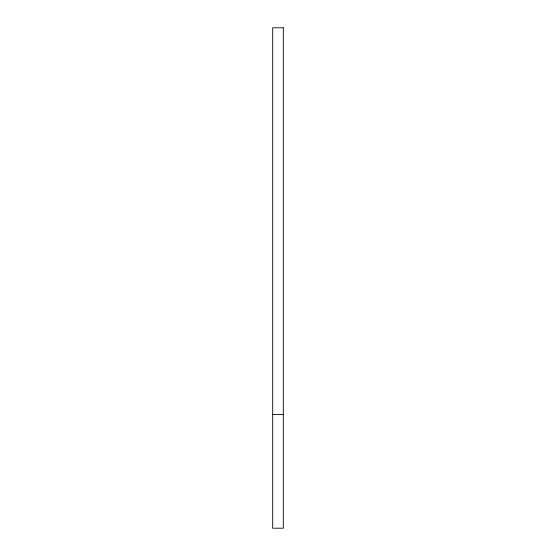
<?xml version="1.0" encoding="UTF-8"?>
<svg xmlns="http://www.w3.org/2000/svg" width="556" height="556" viewBox="0 0 556 556"><rect width="100%" height="100%" fill="white"/><g stroke="black" fill="none" stroke-linecap="round" stroke-linejoin="round"><path stroke-width="0.83" d="M272.69 414.47L283.31 414.47M283.31 27.8L272.69 27.8L272.69 528.2L283.31 528.2L283.31 27.8"/></g></svg>
